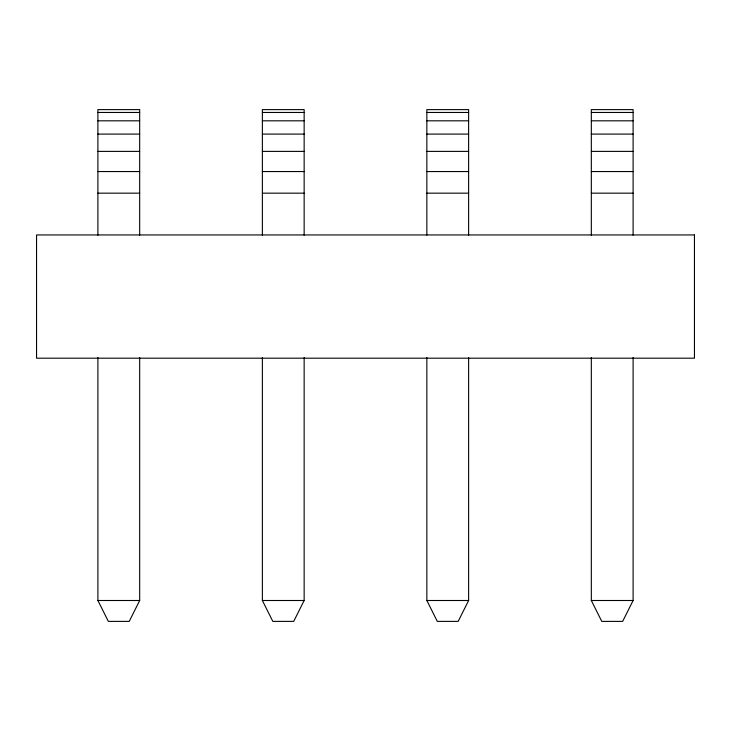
<?xml version="1.0" encoding="UTF-8"?>
<svg xmlns="http://www.w3.org/2000/svg" width="731" height="731" viewBox="0 0 731 731"><rect width="100%" height="100%" fill="white"/><g stroke="black" fill="none" stroke-linecap="round" stroke-linejoin="round"><path stroke-width="1.1" d="M139.676 357.486L139.676 600.498L129.232 621.387L108.343 621.387L97.899 600.498L97.899 357.486M304.151 357.486L304.151 600.498L293.707 621.387L272.818 621.387L262.374 600.498L262.374 357.486M468.626 357.486L468.626 600.498L458.182 621.387L437.293 621.387L426.849 600.498L426.849 357.486M633.101 357.486L633.101 600.498L622.657 621.387L601.768 621.387L591.324 600.498L591.324 357.486M97.899 112.464L139.676 112.464M262.374 112.464L304.151 112.464M426.849 112.464L468.626 112.464M591.324 112.464L633.101 112.464M97.899 120.816L139.676 120.816M262.374 120.816L304.151 120.816M426.849 120.816L468.626 120.816M591.324 120.816L633.101 120.816M97.899 134.093L139.676 134.093M262.374 134.093L304.151 134.093M426.849 134.093L468.626 134.093M591.324 134.093L633.101 134.093M97.899 151.39L139.676 151.39M262.374 151.39L304.151 151.39M426.849 151.39L468.626 151.39M591.324 151.39L633.101 151.39M97.899 171.547L139.676 171.547M262.374 171.547L304.151 171.547M426.849 171.547L468.626 171.547M591.324 171.547L633.101 171.547M97.899 193.167L139.676 193.167M262.374 193.167L304.151 193.167M426.849 193.167L468.626 193.167M591.324 193.167L633.101 193.167M97.899 600.498L139.676 600.498M262.374 600.498L304.151 600.498M426.849 600.498L468.626 600.498M591.324 600.498L633.101 600.498M633.101 235.172L633.101 109.613L591.324 109.613L591.324 235.172M468.626 235.172L468.626 109.613L426.849 109.613L426.849 235.172M304.151 235.172L304.151 109.613L262.374 109.613L262.374 235.172M139.676 235.172L139.676 109.613L97.899 109.613L97.899 235.254M694.45 234.943L36.55 234.943L36.55 358.19L694.45 358.19L694.45 234.943"/></g></svg>
